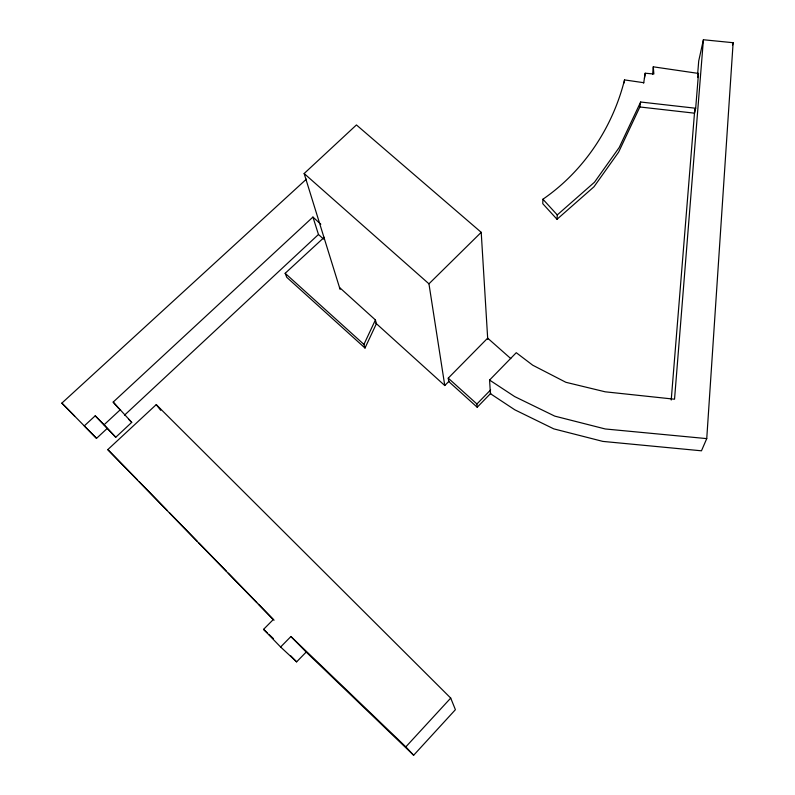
<?xml version="1.0" encoding="UTF-8"?>
<svg xmlns="http://www.w3.org/2000/svg" width="795" height="795" viewBox="0 0 795 795"><rect width="100%" height="100%" fill="white"/><g stroke="black" fill="none" stroke-linecap="round" stroke-linejoin="round"><path stroke-width="1.19" d="M643.761 82.71L624.532 79.907C612.557 127.747 583.669 171.183 542.915 199.227L542.766 203.679L557.017 219.281L594.004 186.765L618.609 152.153L639.856 106.977L640.641 102.018L695.685 108.249L698.507 73.438L653.291 66.82L652.625 74.332M557.017 219.281L557.265 214.928L594.491 182.224L619.255 147.433L640.641 102.018M703.406 39.75L674.538 399.209L605.164 391.806L565.881 382.296L532.72 365.203L516.263 352.702L489.571 380.06L490.426 393.694L514.822 409.813L553.767 428.863L602.858 441.404L701.468 450.805L706.745 438.611L733.129 42.711L703.406 39.75L698.716 60.957L697.613 74.571M671.219 400.014L694.8 109.213M624.135 82.948L624.532 79.907M643.682 83.058L645.202 73.229L653.858 73.985L653.291 66.82M644.397 78.337L645.202 73.229M697.593 77.522L698.507 73.438M695.685 108.249L694.552 113.178L639.856 106.977M732.523 45.067L733.129 42.711M324.241 237.288L285.166 273.301L286.757 277.326L365.004 348.031L376.403 323.694L375.409 319.938L339.495 287.462M365.004 348.031L363.931 344.414L375.409 319.938M306.194 652.059L413.648 755.25L455.406 709.687L450.715 698.08L156.247 404.615L107.782 449.622L273.261 619.573L263.552 629.362L280.615 647.001L296.624 661.867L306.194 652.059L290.92 636.517L280.615 647.001M413.648 755.25L405.838 746.863L450.715 698.08M490.833 393.247L477.219 407.249L476.921 403.989L490.634 389.908M477.219 407.249L448.748 381.55L448.241 378.142L487.663 338.153L510.797 358.595M375.707 323.058L444.773 385.535L449.086 381.163M444.773 385.535L428.952 283.825L481.214 232.329L356.438 124.944L304.147 173.529L340.101 289.43M124.537 415.149L318.467 234.475L312.932 217.065L113.178 402.091L118.862 408.62M107.136 428.505L96.523 438.363L84.28 425.911L95.231 415.795L115.752 437.27L131.732 422.364L113.178 402.091M95.231 415.795L104.075 424.778L120.552 409.495M74.66 416.133L61.871 403.115L306.413 179.143M706.745 438.611L605.263 428.972L554.741 416.113L514.673 396.586L489.571 380.06M304.147 173.529L428.952 283.825M448.241 378.142L476.921 403.989M285.166 273.301L363.931 344.414M312.932 217.065L320.812 224.2M318.467 234.475L323.585 239.126M263.552 629.362L267.15 632.731M268.948 634.41L273.44 638.624M290.92 636.517L405.838 746.863M128.532 419.154L131.732 422.364M61.871 403.115L96.523 438.363M107.782 449.622L137.545 479.961M139.274 481.73L166.93 510.132M169.524 512.795L197.18 541.206M198.909 542.975L226.565 571.376M228.294 573.155L256.815 602.441M258.544 604.22L274.096 620.199M290.731 655.786L296.624 661.867M104.075 424.778L115.752 437.27M542.915 199.227L557.265 214.928M156.247 404.615L160.689 410.3M481.214 232.329L487.733 339.346"/></g></svg>
